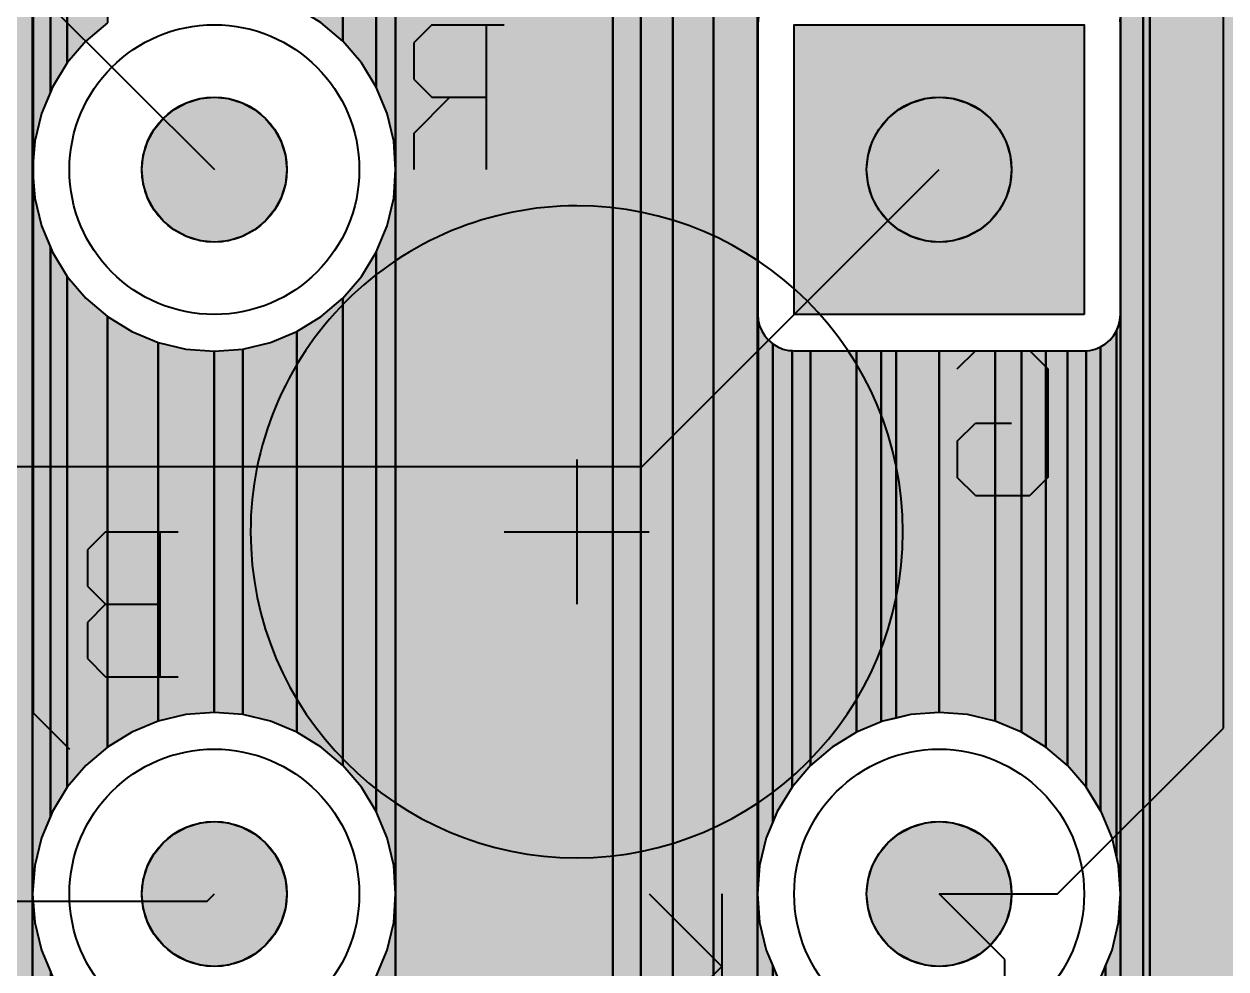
# Model space of a CAD drawing. Header units: millimetres. Extents: x 1.4 to 58.4, y 2.1 to 36.1.
# Drawn here: x 42.49 to 50.91, y 8.99 to 15.62 of the extents above; entities that cross this region are included whole.
import ezdxf

# ---------------------------------------------------------------- set-up
doc = ezdxf.new("R2010")
doc.units = ezdxf.units.MM
for name, color, linetype in [('bottom_copper', 7, 'Continuous'), ('bottom_silk', 7, 'Continuous'), ('drill_plated', 7, 'Continuous'), ('top_copper', 7, 'Continuous')]:
    doc.layers.add(name, color=color, linetype=linetype)

# ---------------------------------------------------------------- blocks, each defined once
blk = doc.blocks.new('Block1567')
at = {"layer": 'bottom_copper', "lineweight": 40}
for points in [[(1.7313, 4.3819), (1.6701, 4.5297), (1.5865, 4.666), (1.5728, 4.682), (1.5728, 32.385), (1.7313, 32.385), (1.7313, 4.3819)], [(1.778, 4.067), (1.7686, 4.2264), (1.7313, 4.3819), (1.7313, 32.385), (1.778, 32.385), (1.778, 4.067)], [(8.814, 0), (1.778, 0), (1.778, 32.385), (8.814, 32.385), (8.814, 0)], [(1.5728, 12.623), (1.572, 12.6333), (1.572, 19.581), (1.5728, 19.591), (1.5728, 12.623)], [(1.5728, 10.591), (1.572, 10.601), (1.572, 12.613), (1.5728, 12.623), (1.5728, 10.591)], [(1.572, 6.527), (1.5602, 6.7263), (1.545, 6.7897), (1.545, 10.4753), (1.5602, 10.5121), (1.5696, 10.5511), (1.572, 10.581), (1.572, 6.527)], [(1.5728, 4.682), (1.572, 4.683), (1.572, 10.581), (1.5728, 10.591), (1.5728, 4.682)], [(1.545, 6.7897), (1.5136, 6.9207), (1.4371, 7.1053), (1.4337, 7.1108), (1.4337, 10.364), (1.4678, 10.3849), (1.4982, 10.4108), (1.5241, 10.4412), (1.545, 10.4753), (1.545, 6.7897)], [(1.4337, 7.1108), (1.3326, 7.2758), (1.3326, 10.3373), (1.3578, 10.3393), (1.3967, 10.3487), (1.4337, 10.364), (1.4337, 7.1108)], [(0, 7.7606), (-0.0917, 7.7386), (-0.1032, 7.7338), (-0.1032, 10.337), (0, 10.337), (0, 7.7606)], [(0.302, 7.8009), (0.1027, 7.7852), (0, 7.7606), (0, 10.337), (0.302, 10.337), (0.302, 7.8009)], [(0.6957, 7.7386), (0.5013, 7.7852), (0.302, 7.8009), (0.302, 10.337), (0.6957, 10.337), (0.6957, 7.7386)], [(0.8803, 7.6621), (0.6957, 7.7386), (0.6957, 10.337), (0.8803, 10.337), (0.8803, 7.6621)], [(1.0508, 7.5576), (0.8803, 7.6621), (0.8803, 10.337), (1.0508, 10.337), (1.0508, 7.5576)], [(1.2028, 7.4278), (1.0508, 7.5576), (1.0508, 10.337), (1.2028, 10.337), (1.2028, 7.4278)], [(1.3326, 7.2758), (1.2028, 7.4278), (1.2028, 10.337), (1.308, 10.337), (1.318, 10.3362), (1.3326, 10.3373), (1.3326, 7.2758)], [(1.572, 4.683), (1.4826, 4.7876), (1.4678, 4.8002), (1.4678, 6.0228), (1.5136, 6.1333), (1.5602, 6.3277), (1.572, 6.527), (1.572, 4.683)], [(1.4678, 4.8002), (1.361, 4.8915), (1.3335, 4.9084), (1.3335, 5.7796), (1.4371, 5.9487), (1.4678, 6.0228), (1.4678, 4.8002)]]:
    blk.add_hatch(color=7, dxfattribs=at).paths.add_polyline_path(points, flags=0)
at = {"layer": 'bottom_copper', "color": 7, "lineweight": 40}
for points in [[(1.7313, 4.3819), (1.6701, 4.5297), (1.5865, 4.666), (1.5728, 4.682), (1.5728, 32.385), (1.7313, 32.385), (1.7313, 4.3819)], [(1.778, 4.067), (1.7686, 4.2264), (1.7313, 4.3819), (1.7313, 32.385), (1.778, 32.385), (1.778, 4.067)], [(8.814, 0), (1.778, 0), (1.778, 32.385), (8.814, 32.385), (8.814, 0)], [(1.5728, 12.623), (1.572, 12.6333), (1.572, 19.581), (1.5728, 19.591), (1.5728, 12.623)], [(1.5728, 10.591), (1.572, 10.601), (1.572, 12.613), (1.5728, 12.623), (1.5728, 10.591)], [(1.572, 6.527), (1.5602, 6.7263), (1.545, 6.7897), (1.545, 10.4753), (1.5602, 10.5121), (1.5696, 10.5511), (1.572, 10.581), (1.572, 6.527)], [(1.5728, 4.682), (1.572, 4.683), (1.572, 10.581), (1.5728, 10.591), (1.5728, 4.682)], [(1.545, 6.7897), (1.5136, 6.9207), (1.4371, 7.1053), (1.4337, 7.1108), (1.4337, 10.364), (1.4678, 10.3849), (1.4982, 10.4108), (1.5241, 10.4412), (1.545, 10.4753), (1.545, 6.7897)], [(1.4337, 7.1108), (1.3326, 7.2758), (1.3326, 10.3373), (1.3578, 10.3393), (1.3967, 10.3487), (1.4337, 10.364), (1.4337, 7.1108)], [(0, 7.7606), (-0.0917, 7.7386), (-0.1032, 7.7338), (-0.1032, 10.337), (0, 10.337), (0, 7.7606)], [(0.302, 7.8009), (0.1027, 7.7852), (0, 7.7606), (0, 10.337), (0.302, 10.337), (0.302, 7.8009)], [(0.6957, 7.7386), (0.5013, 7.7852), (0.302, 7.8009), (0.302, 10.337), (0.6957, 10.337), (0.6957, 7.7386)], [(0.8803, 7.6621), (0.6957, 7.7386), (0.6957, 10.337), (0.8803, 10.337), (0.8803, 7.6621)], [(1.0508, 7.5576), (0.8803, 7.6621), (0.8803, 10.337), (1.0508, 10.337), (1.0508, 7.5576)], [(1.2028, 7.4278), (1.0508, 7.5576), (1.0508, 10.337), (1.2028, 10.337), (1.2028, 7.4278)], [(1.3326, 7.2758), (1.2028, 7.4278), (1.2028, 10.337), (1.308, 10.337), (1.318, 10.3362), (1.3326, 10.3373), (1.3326, 7.2758)], [(1.572, 4.683), (1.4826, 4.7876), (1.4678, 4.8002), (1.4678, 6.0228), (1.5136, 6.1333), (1.5602, 6.3277), (1.572, 6.527), (1.572, 4.683)], [(1.4678, 4.8002), (1.361, 4.8915), (1.3335, 4.9084), (1.3335, 5.7796), (1.4371, 5.9487), (1.4678, 6.0228), (1.4678, 4.8002)]]:
    blk.add_lwpolyline(points, close=True, dxfattribs=at)
blk = doc.blocks.new('Block3153')
at = {"layer": 'bottom_copper', "lineweight": 40}
for points in [[(2.5944, 0), (1.0707, 0), (1.0707, 32.385), (2.5944, 32.385), (2.5944, 0)], [(2.789, 4.666), (2.7054, 4.5297), (2.6442, 4.3819), (2.6069, 4.2264), (2.5944, 4.067), (2.5944, 32.385), (2.789, 32.385), (2.789, 4.666)], [(3.0145, 4.8915), (2.8929, 4.7876), (2.789, 4.666), (2.789, 32.385), (3.0145, 32.385), (3.0145, 4.8915)], [(3.2986, 5.0363), (3.1508, 4.9751), (3.0145, 4.8915), (3.0145, 32.385), (3.2986, 32.385), (3.2986, 5.0363)], [(3.6068, 5.0856), (3.4541, 5.0736), (3.2986, 5.0363), (3.2986, 32.385), (3.6068, 32.385), (3.6068, 5.0856)], [(1.0707, 11.607), (1.0589, 11.8063), (1.0123, 12.0007), (0.9358, 12.1853), (0.9358, 14.9487), (1.0123, 15.1333), (1.0589, 15.3277), (1.0707, 15.527), (1.0707, 11.607)], [(3.6099, 6.5664), (3.6068, 6.527), (3.6068, 15.527), (3.6099, 15.4876), (3.6099, 6.5664)], [(3.7149, 12.8291), (3.6845, 12.8032), (3.6586, 12.7728), (3.6377, 12.7387), (3.6225, 12.7019), (3.6131, 12.6629), (3.6099, 12.623), (3.6099, 15.4876), (3.6225, 15.3277), (3.6691, 15.1333), (3.7149, 15.0228), (3.7149, 12.8291)], [(0.9358, 12.1853), (0.8313, 12.3558), (0.7015, 12.5078), (0.7015, 14.6262), (0.8313, 14.7782), (0.9358, 14.9487), (0.9358, 12.1853)], [(0.7015, 12.5078), (0.5495, 12.6376), (0.379, 12.7421), (0.379, 14.3919), (0.5495, 14.4964), (0.7015, 14.6262), (0.7015, 12.5078)], [(3.6107, 10.601), (3.6099, 10.591), (3.6099, 12.623), (3.6107, 12.613), (3.6107, 10.601)], [(1.0707, 6.527), (1.0589, 6.7263), (1.0123, 6.9207), (0.9358, 7.1053), (0.9358, 11.0287), (1.0123, 11.2133), (1.0589, 11.4077), (1.0707, 11.607), (1.0707, 6.527)], [(0.9358, 7.1053), (0.8313, 7.2758), (0.7015, 7.4278), (0.7015, 10.7062), (0.8313, 10.8582), (0.9358, 11.0287), (0.9358, 7.1053)], [(0.7015, 7.4278), (0.5495, 7.5576), (0.379, 7.6621), (0.379, 10.4719), (0.5495, 10.5764), (0.7015, 10.7062), (0.7015, 7.4278)], [(3.6131, 6.607), (3.6099, 6.5664), (3.6099, 10.591), (3.6131, 10.5512), (3.6131, 6.607)], [(3.7149, 7.0312), (3.6691, 6.9207), (3.6225, 6.7263), (3.6131, 6.607), (3.6131, 10.5511), (3.6224, 10.5123), (3.6377, 10.4753), (3.6586, 10.4412), (3.6845, 10.4108), (3.7149, 10.3849), (3.7149, 7.0312)], [(0.379, 7.6621), (0.1944, 7.7386), (0, 7.7852), (0, 10.3488), (0.1944, 10.3954), (0.379, 10.4719), (0.379, 7.6621)], [(3.8501, 7.2758), (3.7456, 7.1053), (3.7149, 7.0312), (3.7149, 10.3849), (3.749, 10.364), (3.786, 10.3487), (3.8248, 10.3394), (3.8501, 10.3374), (3.8501, 7.2758)], [(0, 7.7852), (-0.1993, 7.8009), (-0.2013, 7.8008), (-0.2013, 10.3332), (-0.1993, 10.3331), (0, 10.3488), (0, 7.7852)], [(3.9799, 7.4278), (3.8501, 7.2758), (3.8501, 10.3374), (3.8647, 10.3362), (3.8747, 10.337), (3.9799, 10.337), (3.9799, 7.4278)], [(4.3024, 7.6621), (4.1319, 7.5576), (3.9799, 7.4278), (3.9799, 10.337), (4.3024, 10.337), (4.3024, 7.6621)], [(4.4755, 7.7338), (4.3024, 7.6621), (4.3024, 10.337), (4.4755, 10.337), (4.4755, 7.7338)], [(1.0707, 0), (0.9358, 0), (0.9358, 5.9487), (1.0123, 6.1333), (1.0589, 6.3277), (1.0707, 6.527), (1.0707, 0)], [(3.7149, 5.083), (3.6533, 5.083), (3.6135, 5.0861), (3.6068, 5.0856), (3.6068, 6.527), (3.6225, 6.3277), (3.6691, 6.1333), (3.7149, 6.0228), (3.7149, 5.083)], [(3.8501, 5.083), (3.7149, 5.083), (3.7149, 6.0228), (3.7456, 5.9487), (3.8501, 5.7782), (3.8501, 5.083)]]:
    blk.add_hatch(color=7, dxfattribs=at).paths.add_polyline_path(points, flags=0)
at = {"layer": 'bottom_copper', "color": 7, "lineweight": 40}
for points in [[(2.5944, 0), (1.0707, 0), (1.0707, 32.385), (2.5944, 32.385), (2.5944, 0)], [(2.789, 4.666), (2.7054, 4.5297), (2.6442, 4.3819), (2.6069, 4.2264), (2.5944, 4.067), (2.5944, 32.385), (2.789, 32.385), (2.789, 4.666)], [(3.0145, 4.8915), (2.8929, 4.7876), (2.789, 4.666), (2.789, 32.385), (3.0145, 32.385), (3.0145, 4.8915)], [(3.2986, 5.0363), (3.1508, 4.9751), (3.0145, 4.8915), (3.0145, 32.385), (3.2986, 32.385), (3.2986, 5.0363)], [(3.6068, 5.0856), (3.4541, 5.0736), (3.2986, 5.0363), (3.2986, 32.385), (3.6068, 32.385), (3.6068, 5.0856)], [(1.0707, 11.607), (1.0589, 11.8063), (1.0123, 12.0007), (0.9358, 12.1853), (0.9358, 14.9487), (1.0123, 15.1333), (1.0589, 15.3277), (1.0707, 15.527), (1.0707, 11.607)], [(3.6099, 6.5664), (3.6068, 6.527), (3.6068, 15.527), (3.6099, 15.4876), (3.6099, 6.5664)], [(3.7149, 12.8291), (3.6845, 12.8032), (3.6586, 12.7728), (3.6377, 12.7387), (3.6225, 12.7019), (3.6131, 12.6629), (3.6099, 12.623), (3.6099, 15.4876), (3.6225, 15.3277), (3.6691, 15.1333), (3.7149, 15.0228), (3.7149, 12.8291)], [(0.9358, 12.1853), (0.8313, 12.3558), (0.7015, 12.5078), (0.7015, 14.6262), (0.8313, 14.7782), (0.9358, 14.9487), (0.9358, 12.1853)], [(0.7015, 12.5078), (0.5495, 12.6376), (0.379, 12.7421), (0.379, 14.3919), (0.5495, 14.4964), (0.7015, 14.6262), (0.7015, 12.5078)], [(3.6107, 10.601), (3.6099, 10.591), (3.6099, 12.623), (3.6107, 12.613), (3.6107, 10.601)], [(1.0707, 6.527), (1.0589, 6.7263), (1.0123, 6.9207), (0.9358, 7.1053), (0.9358, 11.0287), (1.0123, 11.2133), (1.0589, 11.4077), (1.0707, 11.607), (1.0707, 6.527)], [(0.9358, 7.1053), (0.8313, 7.2758), (0.7015, 7.4278), (0.7015, 10.7062), (0.8313, 10.8582), (0.9358, 11.0287), (0.9358, 7.1053)], [(0.7015, 7.4278), (0.5495, 7.5576), (0.379, 7.6621), (0.379, 10.4719), (0.5495, 10.5764), (0.7015, 10.7062), (0.7015, 7.4278)], [(3.6131, 6.607), (3.6099, 6.5664), (3.6099, 10.591), (3.6131, 10.5512), (3.6131, 6.607)], [(3.7149, 7.0312), (3.6691, 6.9207), (3.6225, 6.7263), (3.6131, 6.607), (3.6131, 10.5511), (3.6224, 10.5123), (3.6377, 10.4753), (3.6586, 10.4412), (3.6845, 10.4108), (3.7149, 10.3849), (3.7149, 7.0312)], [(0.379, 7.6621), (0.1944, 7.7386), (0, 7.7852), (0, 10.3488), (0.1944, 10.3954), (0.379, 10.4719), (0.379, 7.6621)], [(3.8501, 7.2758), (3.7456, 7.1053), (3.7149, 7.0312), (3.7149, 10.3849), (3.749, 10.364), (3.786, 10.3487), (3.8248, 10.3394), (3.8501, 10.3374), (3.8501, 7.2758)], [(0, 7.7852), (-0.1993, 7.8009), (-0.2013, 7.8008), (-0.2013, 10.3332), (-0.1993, 10.3331), (0, 10.3488), (0, 7.7852)], [(3.9799, 7.4278), (3.8501, 7.2758), (3.8501, 10.3374), (3.8647, 10.3362), (3.8747, 10.337), (3.9799, 10.337), (3.9799, 7.4278)], [(4.3024, 7.6621), (4.1319, 7.5576), (3.9799, 7.4278), (3.9799, 10.337), (4.3024, 10.337), (4.3024, 7.6621)], [(4.4755, 7.7338), (4.3024, 7.6621), (4.3024, 10.337), (4.4755, 10.337), (4.4755, 7.7338)], [(1.0707, 0), (0.9358, 0), (0.9358, 5.9487), (1.0123, 6.1333), (1.0589, 6.3277), (1.0707, 6.527), (1.0707, 0)], [(3.7149, 5.083), (3.6533, 5.083), (3.6135, 5.0861), (3.6068, 5.0856), (3.6068, 6.527), (3.6225, 6.3277), (3.6691, 6.1333), (3.7149, 6.0228), (3.7149, 5.083)], [(3.8501, 5.083), (3.7149, 5.083), (3.7149, 6.0228), (3.7456, 5.9487), (3.8501, 5.7782), (3.8501, 5.083)]]:
    blk.add_lwpolyline(points, close=True, dxfattribs=at)
blk = doc.blocks.new('Block4893')
at = {"layer": 'bottom_copper', "lineweight": 40}
for points in [[(3.0267, 0), (2.9066, 0), (2.9066, 23.3309), (2.9691, 23.404), (3.0267, 23.4979), (3.0267, 0)], [(3.1512, 12.1508), (3.089, 12.0007), (3.0424, 11.8063), (3.0267, 11.607), (3.0267, 15.527), (3.0424, 15.3277), (3.089, 15.1333), (3.1512, 14.9832), (3.1512, 12.1508)], [(3.27, 12.3558), (3.1655, 12.1853), (3.1512, 12.1508), (3.1512, 14.9832), (3.1655, 14.9487), (3.27, 14.7782), (3.27, 12.3558)], [(3.5518, 12.6376), (3.3998, 12.5078), (3.27, 12.3558), (3.27, 14.7782), (3.3998, 14.6262), (3.5518, 14.4964), (3.5518, 12.6376)], [(3.1512, 7.0708), (3.089, 6.9207), (3.0424, 6.7263), (3.0267, 6.527), (3.0267, 11.607), (3.0424, 11.4077), (3.089, 11.2133), (3.1512, 11.0632), (3.1512, 7.0708)], [(3.27, 7.2758), (3.1655, 7.1053), (3.1512, 7.0708), (3.1512, 11.0632), (3.1655, 11.0287), (3.27, 10.8582), (3.27, 7.2758)], [(3.5518, 7.5576), (3.3998, 7.4278), (3.27, 7.2758), (3.27, 10.8582), (3.3998, 10.7062), (3.5518, 10.5764), (3.5518, 7.5576)], [(3.9069, 7.7386), (3.7223, 7.6621), (3.5518, 7.5576), (3.5518, 10.5764), (3.7223, 10.4719), (3.9069, 10.3954), (3.9069, 7.7386)], [(4.2986, 7.8008), (4.1013, 7.7852), (3.9069, 7.7386), (3.9069, 10.3954), (4.1013, 10.3488), (4.2986, 10.3332), (4.2986, 7.8008)], [(3.1512, 0), (3.0267, 0), (3.0267, 6.527), (3.0424, 6.3277), (3.089, 6.1333), (3.1512, 5.9832), (3.1512, 0)]]:
    blk.add_hatch(color=7, dxfattribs=at).paths.add_polyline_path(points, flags=0)
at = {"layer": 'bottom_copper', "color": 7, "lineweight": 40}
for points in [[(3.0267, 0), (2.9066, 0), (2.9066, 23.3309), (2.9691, 23.404), (3.0267, 23.4979), (3.0267, 0)], [(3.1512, 12.1508), (3.089, 12.0007), (3.0424, 11.8063), (3.0267, 11.607), (3.0267, 15.527), (3.0424, 15.3277), (3.089, 15.1333), (3.1512, 14.9832), (3.1512, 12.1508)], [(3.27, 12.3558), (3.1655, 12.1853), (3.1512, 12.1508), (3.1512, 14.9832), (3.1655, 14.9487), (3.27, 14.7782), (3.27, 12.3558)], [(3.5518, 12.6376), (3.3998, 12.5078), (3.27, 12.3558), (3.27, 14.7782), (3.3998, 14.6262), (3.5518, 14.4964), (3.5518, 12.6376)], [(3.1512, 7.0708), (3.089, 6.9207), (3.0424, 6.7263), (3.0267, 6.527), (3.0267, 11.607), (3.0424, 11.4077), (3.089, 11.2133), (3.1512, 11.0632), (3.1512, 7.0708)], [(3.27, 7.2758), (3.1655, 7.1053), (3.1512, 7.0708), (3.1512, 11.0632), (3.1655, 11.0287), (3.27, 10.8582), (3.27, 7.2758)], [(3.5518, 7.5576), (3.3998, 7.4278), (3.27, 7.2758), (3.27, 10.8582), (3.3998, 10.7062), (3.5518, 10.5764), (3.5518, 7.5576)], [(3.9069, 7.7386), (3.7223, 7.6621), (3.5518, 7.5576), (3.5518, 10.5764), (3.7223, 10.4719), (3.9069, 10.3954), (3.9069, 7.7386)], [(4.2986, 7.8008), (4.1013, 7.7852), (3.9069, 7.7386), (3.9069, 10.3954), (4.1013, 10.3488), (4.2986, 10.3332), (4.2986, 7.8008)], [(3.1512, 0), (3.0267, 0), (3.0267, 6.527), (3.0424, 6.3277), (3.089, 6.1333), (3.1512, 5.9832), (3.1512, 0)]]:
    blk.add_lwpolyline(points, close=True, dxfattribs=at)

msp = doc.modelspace()

# ---------------------------------------------------------------- hatches: boundary and pattern name
at = {"layer": 'bottom_copper', "lineweight": 40}
for points in [[(49.916, 13.579), (47.884, 13.579), (47.884, 15.611), (49.916, 15.611), (49.916, 13.579)], [(44.3182, 14.4959), (44.2893, 14.4006), (44.2424, 14.3128), (44.1792, 14.2358), (44.1022, 14.1726), (44.0144, 14.1257), (43.9191, 14.0968), (43.82, 14.087), (43.7209, 14.0968), (43.6256, 14.1257), (43.5378, 14.1726), (43.4608, 14.2358), (43.3976, 14.3128), (43.3507, 14.4006), (43.3218, 14.4959), (43.312, 14.595), (43.3218, 14.6941), (43.3507, 14.7894), (43.3976, 14.8772), (43.4608, 14.9542), (43.5378, 15.0174), (43.6256, 15.0643), (43.7209, 15.0932), (43.82, 15.103), (43.9191, 15.0932), (44.0144, 15.0643), (44.1022, 15.0174), (44.1792, 14.9542), (44.2424, 14.8772), (44.2893, 14.7894), (44.3182, 14.6941), (44.328, 14.595), (44.3182, 14.4959)], [(49.3982, 14.4959), (49.3693, 14.4006), (49.3224, 14.3128), (49.2592, 14.2358), (49.1822, 14.1726), (49.0944, 14.1257), (48.9991, 14.0968), (48.9, 14.087), (48.8009, 14.0968), (48.7056, 14.1257), (48.6178, 14.1726), (48.5408, 14.2358), (48.4776, 14.3128), (48.4307, 14.4006), (48.4018, 14.4959), (48.392, 14.595), (48.4018, 14.6941), (48.4307, 14.7894), (48.4776, 14.8772), (48.5408, 14.9542), (48.6178, 15.0174), (48.7056, 15.0643), (48.8009, 15.0932), (48.9, 15.103), (48.9991, 15.0932), (49.0944, 15.0643), (49.1822, 15.0174), (49.2592, 14.9542), (49.3224, 14.8772), (49.3693, 14.7894), (49.3982, 14.6941), (49.408, 14.595), (49.3982, 14.4959)], [(44.3182, 9.4159), (44.2893, 9.3206), (44.2424, 9.2328), (44.1792, 9.1558), (44.1022, 9.0926), (44.0144, 9.0457), (43.9191, 9.0168), (43.82, 9.007), (43.7209, 9.0168), (43.6256, 9.0457), (43.5378, 9.0926), (43.4608, 9.1558), (43.3976, 9.2328), (43.3507, 9.3206), (43.3218, 9.4159), (43.312, 9.515), (43.3218, 9.6141), (43.3507, 9.7094), (43.3976, 9.7972), (43.4608, 9.8742), (43.5378, 9.9374), (43.6256, 9.9843), (43.7209, 10.0132), (43.82, 10.023), (43.9191, 10.0132), (44.0144, 9.9843), (44.1022, 9.9374), (44.1792, 9.8742), (44.2424, 9.7972), (44.2893, 9.7094), (44.3182, 9.6141), (44.328, 9.515), (44.3182, 9.4159)], [(49.3982, 9.4159), (49.3693, 9.3206), (49.3224, 9.2328), (49.2592, 9.1558), (49.1822, 9.0926), (49.0944, 9.0457), (48.9991, 9.0168), (48.9, 9.007), (48.8009, 9.0168), (48.7056, 9.0457), (48.6178, 9.0926), (48.5408, 9.1558), (48.4776, 9.2328), (48.4307, 9.3206), (48.4018, 9.4159), (48.392, 9.515), (48.4018, 9.6141), (48.4307, 9.7094), (48.4776, 9.7972), (48.5408, 9.8742), (48.6178, 9.9374), (48.7056, 9.9843), (48.8009, 10.0132), (48.9, 10.023), (48.9991, 10.0132), (49.0944, 9.9843), (49.1822, 9.9374), (49.2592, 9.8742), (49.3224, 9.7972), (49.3693, 9.7094), (49.3982, 9.6141), (49.408, 9.515), (49.3982, 9.4159)]]:
    msp.add_hatch(color=7, dxfattribs=at).paths.add_polyline_path(points, flags=0)
at = {"layer": 'drill_plated', "lineweight": 40}
for points in [[(44.3182, 14.4959), (44.2893, 14.4006), (44.2424, 14.3128), (44.1792, 14.2358), (44.1022, 14.1726), (44.0144, 14.1257), (43.9191, 14.0968), (43.82, 14.087), (43.7209, 14.0968), (43.6256, 14.1257), (43.5378, 14.1726), (43.4608, 14.2358), (43.3976, 14.3128), (43.3507, 14.4006), (43.3218, 14.4959), (43.312, 14.595), (43.3218, 14.6941), (43.3507, 14.7894), (43.3976, 14.8772), (43.4608, 14.9542), (43.5378, 15.0174), (43.6256, 15.0643), (43.7209, 15.0932), (43.82, 15.103), (43.9191, 15.0932), (44.0144, 15.0643), (44.1022, 15.0174), (44.1792, 14.9542), (44.2424, 14.8772), (44.2893, 14.7894), (44.3182, 14.6941), (44.328, 14.595), (44.3182, 14.4959)], [(49.3982, 14.4959), (49.3693, 14.4006), (49.3224, 14.3128), (49.2592, 14.2358), (49.1822, 14.1726), (49.0944, 14.1257), (48.9991, 14.0968), (48.9, 14.087), (48.8009, 14.0968), (48.7056, 14.1257), (48.6178, 14.1726), (48.5408, 14.2358), (48.4776, 14.3128), (48.4307, 14.4006), (48.4018, 14.4959), (48.392, 14.595), (48.4018, 14.6941), (48.4307, 14.7894), (48.4776, 14.8772), (48.5408, 14.9542), (48.6178, 15.0174), (48.7056, 15.0643), (48.8009, 15.0932), (48.9, 15.103), (48.9991, 15.0932), (49.0944, 15.0643), (49.1822, 15.0174), (49.2592, 14.9542), (49.3224, 14.8772), (49.3693, 14.7894), (49.3982, 14.6941), (49.408, 14.595), (49.3982, 14.4959)], [(44.3182, 9.4159), (44.2893, 9.3206), (44.2424, 9.2328), (44.1792, 9.1558), (44.1022, 9.0926), (44.0144, 9.0457), (43.9191, 9.0168), (43.82, 9.007), (43.7209, 9.0168), (43.6256, 9.0457), (43.5378, 9.0926), (43.4608, 9.1558), (43.3976, 9.2328), (43.3507, 9.3206), (43.3218, 9.4159), (43.312, 9.515), (43.3218, 9.6141), (43.3507, 9.7094), (43.3976, 9.7972), (43.4608, 9.8742), (43.5378, 9.9374), (43.6256, 9.9843), (43.7209, 10.0132), (43.82, 10.023), (43.9191, 10.0132), (44.0144, 9.9843), (44.1022, 9.9374), (44.1792, 9.8742), (44.2424, 9.7972), (44.2893, 9.7094), (44.3182, 9.6141), (44.328, 9.515), (44.3182, 9.4159)], [(49.3982, 9.4159), (49.3693, 9.3206), (49.3224, 9.2328), (49.2592, 9.1558), (49.1822, 9.0926), (49.0944, 9.0457), (48.9991, 9.0168), (48.9, 9.007), (48.8009, 9.0168), (48.7056, 9.0457), (48.6178, 9.0926), (48.5408, 9.1558), (48.4776, 9.2328), (48.4307, 9.3206), (48.4018, 9.4159), (48.392, 9.515), (48.4018, 9.6141), (48.4307, 9.7094), (48.4776, 9.7972), (48.5408, 9.8742), (48.6178, 9.9374), (48.7056, 9.9843), (48.8009, 10.0132), (48.9, 10.023), (48.9991, 10.0132), (49.0944, 9.9843), (49.1822, 9.9374), (49.2592, 9.8742), (49.3224, 9.7972), (49.3693, 9.7094), (49.3982, 9.6141), (49.408, 9.515), (49.3982, 9.4159)]]:
    msp.add_hatch(color=7, dxfattribs=at).paths.add_polyline_path(points, flags=0)
at = {"layer": 'top_copper', "lineweight": 40}
for points in [[(49.916, 13.579), (47.884, 13.579), (47.884, 15.611), (49.916, 15.611), (49.916, 13.579)], [(44.3182, 14.4959), (44.2893, 14.4006), (44.2424, 14.3128), (44.1792, 14.2358), (44.1022, 14.1726), (44.0144, 14.1257), (43.9191, 14.0968), (43.82, 14.087), (43.7209, 14.0968), (43.6256, 14.1257), (43.5378, 14.1726), (43.4608, 14.2358), (43.3976, 14.3128), (43.3507, 14.4006), (43.3218, 14.4959), (43.312, 14.595), (43.3218, 14.6941), (43.3507, 14.7894), (43.3976, 14.8772), (43.4608, 14.9542), (43.5378, 15.0174), (43.6256, 15.0643), (43.7209, 15.0932), (43.82, 15.103), (43.9191, 15.0932), (44.0144, 15.0643), (44.1022, 15.0174), (44.1792, 14.9542), (44.2424, 14.8772), (44.2893, 14.7894), (44.3182, 14.6941), (44.328, 14.595), (44.3182, 14.4959)], [(49.3982, 14.4959), (49.3693, 14.4006), (49.3224, 14.3128), (49.2592, 14.2358), (49.1822, 14.1726), (49.0944, 14.1257), (48.9991, 14.0968), (48.9, 14.087), (48.8009, 14.0968), (48.7056, 14.1257), (48.6178, 14.1726), (48.5408, 14.2358), (48.4776, 14.3128), (48.4307, 14.4006), (48.4018, 14.4959), (48.392, 14.595), (48.4018, 14.6941), (48.4307, 14.7894), (48.4776, 14.8772), (48.5408, 14.9542), (48.6178, 15.0174), (48.7056, 15.0643), (48.8009, 15.0932), (48.9, 15.103), (48.9991, 15.0932), (49.0944, 15.0643), (49.1822, 15.0174), (49.2592, 14.9542), (49.3224, 14.8772), (49.3693, 14.7894), (49.3982, 14.6941), (49.408, 14.595), (49.3982, 14.4959)], [(44.3182, 9.4159), (44.2893, 9.3206), (44.2424, 9.2328), (44.1792, 9.1558), (44.1022, 9.0926), (44.0144, 9.0457), (43.9191, 9.0168), (43.82, 9.007), (43.7209, 9.0168), (43.6256, 9.0457), (43.5378, 9.0926), (43.4608, 9.1558), (43.3976, 9.2328), (43.3507, 9.3206), (43.3218, 9.4159), (43.312, 9.515), (43.3218, 9.6141), (43.3507, 9.7094), (43.3976, 9.7972), (43.4608, 9.8742), (43.5378, 9.9374), (43.6256, 9.9843), (43.7209, 10.0132), (43.82, 10.023), (43.9191, 10.0132), (44.0144, 9.9843), (44.1022, 9.9374), (44.1792, 9.8742), (44.2424, 9.7972), (44.2893, 9.7094), (44.3182, 9.6141), (44.328, 9.515), (44.3182, 9.4159)], [(49.3982, 9.4159), (49.3693, 9.3206), (49.3224, 9.2328), (49.2592, 9.1558), (49.1822, 9.0926), (49.0944, 9.0457), (48.9991, 9.0168), (48.9, 9.007), (48.8009, 9.0168), (48.7056, 9.0457), (48.6178, 9.0926), (48.5408, 9.1558), (48.4776, 9.2328), (48.4307, 9.3206), (48.4018, 9.4159), (48.392, 9.515), (48.4018, 9.6141), (48.4307, 9.7094), (48.4776, 9.7972), (48.5408, 9.8742), (48.6178, 9.9374), (48.7056, 9.9843), (48.8009, 10.0132), (48.9, 10.023), (48.9991, 10.0132), (49.0944, 9.9843), (49.1822, 9.9374), (49.2592, 9.8742), (49.3224, 9.7972), (49.3693, 9.7094), (49.3982, 9.6141), (49.408, 9.515), (49.3982, 9.4159)]]:
    msp.add_hatch(color=7, dxfattribs=at).paths.add_polyline_path(points, flags=0)

# ---------------------------------------------------------------- linework, layer by layer
at = {"layer": 'bottom_copper', "color": 7, "lineweight": 40}
for p, q in [((43.0712, 15.6256), (42.9192, 15.4958)), ((44.7208, 15.4958), (44.5688, 15.6256)), ((47.6324, 15.6509), (47.6292, 15.611)), ((47.6292, 15.611), (47.63, 15.601)), ((47.63, 15.601), (47.63, 13.589)), ((47.884, 15.611), (49.916, 15.611)), ((47.884, 13.579), (47.884, 15.611)), ((49.916, 15.611), (49.916, 13.579)), ((50.1708, 15.611), (50.1677, 15.6508)), ((50.17, 15.601), (50.1708, 15.611)), ((50.17, 13.589), (50.17, 15.601)), ((42.9192, 15.4958), (42.7894, 15.3438)), ((44.8506, 15.3438), (44.7208, 15.4958)), ((42.7894, 15.3438), (42.6849, 15.1733)), ((44.9551, 15.1733), (44.8506, 15.3438)), ((42.6849, 15.1733), (42.6084, 14.9887)), ((45.0316, 14.9887), (44.9551, 15.1733)), ((42.6084, 14.9887), (42.5618, 14.7943)), ((45.0782, 14.7943), (45.0316, 14.9887)), ((42.5618, 14.7943), (42.5461, 14.595)), ((45.09, 14.595), (45.0782, 14.7943)), ((42.5461, 14.595), (42.5618, 14.3957)), ((45.0782, 14.3957), (45.09, 14.595)), ((42.5618, 14.3957), (42.6084, 14.2013)), ((45.0316, 14.2013), (45.0782, 14.3957)), ((42.6084, 14.2013), (42.6849, 14.0167)), ((44.9551, 14.0167), (45.0316, 14.2013)), ((42.6849, 14.0167), (42.7894, 13.8462)), ((44.8506, 13.8462), (44.9551, 14.0167)), ((42.7894, 13.8462), (42.9192, 13.6942)), ((44.7208, 13.6942), (44.8506, 13.8462)), ((42.9192, 13.6942), (43.0712, 13.5644)), ((44.5688, 13.5644), (44.7208, 13.6942)), ((43.0712, 13.5644), (43.2417, 13.4599)), ((44.3983, 13.4599), (44.5688, 13.5644)), ((47.63, 13.589), (47.6292, 13.579)), ((47.6292, 13.579), (47.6324, 13.5392)), ((49.916, 13.579), (47.884, 13.579)), ((50.1676, 13.5391), (50.1708, 13.579)), ((50.1708, 13.579), (50.17, 13.589)), ((47.6324, 13.5392), (47.6324, 13.5391)), ((47.6324, 13.5391), (47.6417, 13.5003)), ((47.6417, 13.5003), (47.657, 13.4633)), ((50.143, 13.4633), (50.1583, 13.5003)), ((50.1583, 13.5003), (50.1676, 13.5391)), ((43.2417, 13.4599), (43.4263, 13.3834)), ((44.2137, 13.3834), (44.3983, 13.4599)), ((47.657, 13.4633), (47.6779, 13.4292)), ((47.6779, 13.4292), (47.7038, 13.3988)), ((47.7038, 13.3988), (47.7342, 13.3729)), ((50.0658, 13.3729), (50.0962, 13.3988)), ((50.0962, 13.3988), (50.1221, 13.4292)), ((50.1221, 13.4292), (50.143, 13.4633)), ((43.4263, 13.3834), (43.6207, 13.3368)), ((43.6207, 13.3368), (43.818, 13.3212)), ((43.818, 10.7888), (43.818, 13.3212)), ((43.818, 13.3212), (43.82, 13.3211)), ((43.818, 13.3212), (43.818, 10.7888)), ((43.82, 13.3211), (44.0193, 13.3368)), ((44.0193, 13.3368), (44.2137, 13.3834)), ((47.7342, 13.3729), (47.7683, 13.352)), ((47.7683, 13.352), (47.8053, 13.3367)), ((47.8053, 13.3367), (47.8441, 13.3274)), ((47.8441, 13.3274), (47.884, 13.3242)), ((47.884, 13.3242), (47.894, 13.325)), ((47.894, 13.325), (48.4948, 13.325)), ((48.4948, 10.7218), (48.4948, 13.325)), ((48.4948, 13.325), (49.906, 13.325)), ((48.4948, 13.325), (48.4948, 10.7218)), ((49.906, 13.325), (49.916, 13.3242)), ((49.916, 13.3242), (49.9558, 13.3273)), ((49.9558, 13.3273), (49.9559, 13.3274)), ((49.9559, 13.3274), (49.9947, 13.3367)), ((49.9947, 13.3367), (50.0317, 13.352)), ((50.0317, 13.352), (50.0658, 13.3729)), ((43.818, 10.7888), (43.6207, 10.7732)), ((43.82, 10.7889), (43.818, 10.7888)), ((44.0193, 10.7732), (43.82, 10.7889)), ((48.9, 10.7889), (48.7007, 10.7732)), ((49.0993, 10.7732), (48.9, 10.7889)), ((43.4263, 10.7266), (43.2417, 10.6501)), ((43.6207, 10.7732), (43.4263, 10.7266)), ((44.2137, 10.7266), (44.0193, 10.7732)), ((44.3983, 10.6501), (44.2137, 10.7266)), ((48.4948, 10.7218), (48.3217, 10.6501)), ((48.5063, 10.7266), (48.4948, 10.7218)), ((48.7007, 10.7732), (48.5063, 10.7266)), ((49.2937, 10.7266), (49.0993, 10.7732)), ((49.4783, 10.6501), (49.2937, 10.7266)), ((43.2417, 10.6501), (43.0712, 10.5456)), ((44.5688, 10.5456), (44.3983, 10.6501)), ((48.3217, 10.6501), (48.1512, 10.5456)), ((49.6488, 10.5456), (49.4783, 10.6501)), ((43.0712, 10.5456), (42.9192, 10.4158)), ((44.7208, 10.4158), (44.5688, 10.5456)), ((48.1512, 10.5456), (47.9992, 10.4158)), ((49.8008, 10.4158), (49.6488, 10.5456)), ((42.9192, 10.4158), (42.7894, 10.2638)), ((44.8506, 10.2638), (44.7208, 10.4158)), ((47.9992, 10.4158), (47.8694, 10.2638)), ((49.9306, 10.2638), (49.8008, 10.4158)), ((42.7894, 10.2638), (42.6849, 10.0933)), ((44.9551, 10.0933), (44.8506, 10.2638)), ((47.8694, 10.2638), (47.7649, 10.0933)), ((50.0351, 10.0933), (49.9306, 10.2638)), ((42.6849, 10.0933), (42.6084, 9.9087)), ((45.0316, 9.9087), (44.9551, 10.0933)), ((47.7649, 10.0933), (47.6884, 9.9087)), ((50.1116, 9.9087), (50.0351, 10.0933)), ((42.6084, 9.9087), (42.5618, 9.7143)), ((45.0782, 9.7143), (45.0316, 9.9087)), ((47.6884, 9.9087), (47.6418, 9.7143)), ((50.1582, 9.7143), (50.1116, 9.9087)), ((42.5618, 9.7143), (42.5461, 9.515)), ((45.09, 9.515), (45.0782, 9.7143)), ((47.6418, 9.7143), (47.6261, 9.515)), ((50.17, 9.515), (50.1582, 9.7143)), ((42.5461, 9.515), (42.5618, 9.3157)), ((45.0782, 9.3157), (45.09, 9.515)), ((47.6261, 9.515), (47.6418, 9.3157)), ((49.36, 9.055), (48.9, 9.515)), ((50.1582, 9.3157), (50.17, 9.515)), ((42.5618, 9.3157), (42.6084, 9.1213)), ((45.0316, 9.1213), (45.0782, 9.3157)), ((47.6418, 9.3157), (47.6884, 9.1213)), ((50.1116, 9.1213), (50.1582, 9.3157)), ((42.6084, 9.1213), (42.6849, 8.9367)), ((44.9551, 8.9367), (45.0316, 9.1213)), ((47.6884, 9.1213), (47.7649, 8.9367)), ((50.0351, 8.9367), (50.1116, 9.1213)), ((49.36, 7.055), (49.36, 9.055))]:
    msp.add_line(p, q, dxfattribs=at)
for points in [[(49.916, 13.579), (47.884, 13.579), (47.884, 15.611), (49.916, 15.611), (49.916, 13.579)], [(44.3182, 14.4959), (44.2893, 14.4006), (44.2424, 14.3128), (44.1792, 14.2358), (44.1022, 14.1726), (44.0144, 14.1257), (43.9191, 14.0968), (43.82, 14.087), (43.7209, 14.0968), (43.6256, 14.1257), (43.5378, 14.1726), (43.4608, 14.2358), (43.3976, 14.3128), (43.3507, 14.4006), (43.3218, 14.4959), (43.312, 14.595), (43.3218, 14.6941), (43.3507, 14.7894), (43.3976, 14.8772), (43.4608, 14.9542), (43.5378, 15.0174), (43.6256, 15.0643), (43.7209, 15.0932), (43.82, 15.103), (43.9191, 15.0932), (44.0144, 15.0643), (44.1022, 15.0174), (44.1792, 14.9542), (44.2424, 14.8772), (44.2893, 14.7894), (44.3182, 14.6941), (44.328, 14.595), (44.3182, 14.4959)], [(49.3982, 14.4959), (49.3693, 14.4006), (49.3224, 14.3128), (49.2592, 14.2358), (49.1822, 14.1726), (49.0944, 14.1257), (48.9991, 14.0968), (48.9, 14.087), (48.8009, 14.0968), (48.7056, 14.1257), (48.6178, 14.1726), (48.5408, 14.2358), (48.4776, 14.3128), (48.4307, 14.4006), (48.4018, 14.4959), (48.392, 14.595), (48.4018, 14.6941), (48.4307, 14.7894), (48.4776, 14.8772), (48.5408, 14.9542), (48.6178, 15.0174), (48.7056, 15.0643), (48.8009, 15.0932), (48.9, 15.103), (48.9991, 15.0932), (49.0944, 15.0643), (49.1822, 15.0174), (49.2592, 14.9542), (49.3224, 14.8772), (49.3693, 14.7894), (49.3982, 14.6941), (49.408, 14.595), (49.3982, 14.4959)], [(44.3182, 9.4159), (44.2893, 9.3206), (44.2424, 9.2328), (44.1792, 9.1558), (44.1022, 9.0926), (44.0144, 9.0457), (43.9191, 9.0168), (43.82, 9.007), (43.7209, 9.0168), (43.6256, 9.0457), (43.5378, 9.0926), (43.4608, 9.1558), (43.3976, 9.2328), (43.3507, 9.3206), (43.3218, 9.4159), (43.312, 9.515), (43.3218, 9.6141), (43.3507, 9.7094), (43.3976, 9.7972), (43.4608, 9.8742), (43.5378, 9.9374), (43.6256, 9.9843), (43.7209, 10.0132), (43.82, 10.023), (43.9191, 10.0132), (44.0144, 9.9843), (44.1022, 9.9374), (44.1792, 9.8742), (44.2424, 9.7972), (44.2893, 9.7094), (44.3182, 9.6141), (44.328, 9.515), (44.3182, 9.4159)], [(49.3982, 9.4159), (49.3693, 9.3206), (49.3224, 9.2328), (49.2592, 9.1558), (49.1822, 9.0926), (49.0944, 9.0457), (48.9991, 9.0168), (48.9, 9.007), (48.8009, 9.0168), (48.7056, 9.0457), (48.6178, 9.0926), (48.5408, 9.1558), (48.4776, 9.2328), (48.4307, 9.3206), (48.4018, 9.4159), (48.392, 9.515), (48.4018, 9.6141), (48.4307, 9.7094), (48.4776, 9.7972), (48.5408, 9.8742), (48.6178, 9.9374), (48.7056, 9.9843), (48.8009, 10.0132), (48.9, 10.023), (48.9991, 10.0132), (49.0944, 9.9843), (49.1822, 9.9374), (49.2592, 9.8742), (49.3224, 9.7972), (49.3693, 9.7094), (49.3982, 9.6141), (49.408, 9.515), (49.3982, 9.4159)]]:
    msp.add_lwpolyline(points, close=True, dxfattribs=at)
for centre, major_axis in [((43.82, 14.595), (1.016, 0)), ((43.82, 14.595), (0.508, 0)), ((48.9, 14.595), (0.508, 0)), ((43.82, 9.515), (1.016, 0)), ((48.9, 9.515), (1.016, 0)), ((43.82, 9.515), (0.508, 0)), ((48.9, 9.515), (0.508, 0))]:
    msp.add_ellipse(centre, major_axis=major_axis, ratio=1, dxfattribs=at)
at = {"layer": 'bottom_silk', "color": 7, "lineweight": 40}
for p, q in [((42.55, 15.865), (42.55, 10.785)), ((50.17, 15.865), (50.17, 8.245)), ((45.344, 15.611), (45.217, 15.484)), ((45.344, 15.611), (45.852, 15.611)), ((45.725, 15.611), (45.725, 14.595)), ((45.217, 15.484), (45.217, 15.23)), ((45.217, 15.23), (45.344, 15.103)), ((45.217, 14.849), (45.471, 15.103)), ((45.344, 15.103), (45.725, 15.103)), ((45.217, 14.849), (45.217, 14.595)), ((49.027, 13.198), (49.154, 13.325)), ((49.154, 13.325), (49.535, 13.325)), ((49.535, 13.325), (49.662, 13.198)), ((49.662, 13.198), (49.662, 12.436)), ((49.027, 12.69), (49.154, 12.817)), ((49.154, 12.817), (49.408, 12.817)), ((49.027, 12.69), (49.027, 12.436)), ((46.36, 12.563), (46.36, 11.547)), ((49.154, 12.309), (49.027, 12.436)), ((49.662, 12.436), (49.535, 12.309)), ((49.154, 12.309), (49.535, 12.309)), ((43.058, 12.055), (42.931, 11.928)), ((43.058, 12.055), (43.566, 12.055)), ((43.439, 12.055), (43.439, 11.039)), ((45.852, 12.055), (46.868, 12.055)), ((42.931, 11.928), (42.931, 11.674)), ((42.931, 11.674), (43.058, 11.547)), ((43.058, 11.547), (42.931, 11.42)), ((43.058, 11.547), (43.439, 11.547)), ((42.931, 11.42), (42.931, 11.166)), ((42.931, 11.166), (43.058, 11.039)), ((43.058, 11.039), (43.566, 11.039)), ((42.55, 10.785), (42.804, 10.531)), ((46.868, 9.515), (47.376, 9.007)), ((47.376, 9.515), (47.376, 8.499)), ((47.376, 9.007), (46.868, 8.499))]:
    msp.add_line(p, q, dxfattribs=at)
for start_param, end_param in [(1.570796, 3.141593), (0, 1.570796), (3.141593, 4.712389), (4.712389, 6.283185)]:
    msp.add_ellipse((46.36, 12.055), major_axis=(2.286, 0), ratio=1, start_param=start_param, end_param=end_param, dxfattribs=at)
at = {"layer": 'drill_plated', "color": 7, "lineweight": 40}
for points in [[(44.3182, 14.4959), (44.2893, 14.4006), (44.2424, 14.3128), (44.1792, 14.2358), (44.1022, 14.1726), (44.0144, 14.1257), (43.9191, 14.0968), (43.82, 14.087), (43.7209, 14.0968), (43.6256, 14.1257), (43.5378, 14.1726), (43.4608, 14.2358), (43.3976, 14.3128), (43.3507, 14.4006), (43.3218, 14.4959), (43.312, 14.595), (43.3218, 14.6941), (43.3507, 14.7894), (43.3976, 14.8772), (43.4608, 14.9542), (43.5378, 15.0174), (43.6256, 15.0643), (43.7209, 15.0932), (43.82, 15.103), (43.9191, 15.0932), (44.0144, 15.0643), (44.1022, 15.0174), (44.1792, 14.9542), (44.2424, 14.8772), (44.2893, 14.7894), (44.3182, 14.6941), (44.328, 14.595), (44.3182, 14.4959)], [(49.3982, 14.4959), (49.3693, 14.4006), (49.3224, 14.3128), (49.2592, 14.2358), (49.1822, 14.1726), (49.0944, 14.1257), (48.9991, 14.0968), (48.9, 14.087), (48.8009, 14.0968), (48.7056, 14.1257), (48.6178, 14.1726), (48.5408, 14.2358), (48.4776, 14.3128), (48.4307, 14.4006), (48.4018, 14.4959), (48.392, 14.595), (48.4018, 14.6941), (48.4307, 14.7894), (48.4776, 14.8772), (48.5408, 14.9542), (48.6178, 15.0174), (48.7056, 15.0643), (48.8009, 15.0932), (48.9, 15.103), (48.9991, 15.0932), (49.0944, 15.0643), (49.1822, 15.0174), (49.2592, 14.9542), (49.3224, 14.8772), (49.3693, 14.7894), (49.3982, 14.6941), (49.408, 14.595), (49.3982, 14.4959)], [(44.3182, 9.4159), (44.2893, 9.3206), (44.2424, 9.2328), (44.1792, 9.1558), (44.1022, 9.0926), (44.0144, 9.0457), (43.9191, 9.0168), (43.82, 9.007), (43.7209, 9.0168), (43.6256, 9.0457), (43.5378, 9.0926), (43.4608, 9.1558), (43.3976, 9.2328), (43.3507, 9.3206), (43.3218, 9.4159), (43.312, 9.515), (43.3218, 9.6141), (43.3507, 9.7094), (43.3976, 9.7972), (43.4608, 9.8742), (43.5378, 9.9374), (43.6256, 9.9843), (43.7209, 10.0132), (43.82, 10.023), (43.9191, 10.0132), (44.0144, 9.9843), (44.1022, 9.9374), (44.1792, 9.8742), (44.2424, 9.7972), (44.2893, 9.7094), (44.3182, 9.6141), (44.328, 9.515), (44.3182, 9.4159)], [(49.3982, 9.4159), (49.3693, 9.3206), (49.3224, 9.2328), (49.2592, 9.1558), (49.1822, 9.0926), (49.0944, 9.0457), (48.9991, 9.0168), (48.9, 9.007), (48.8009, 9.0168), (48.7056, 9.0457), (48.6178, 9.0926), (48.5408, 9.1558), (48.4776, 9.2328), (48.4307, 9.3206), (48.4018, 9.4159), (48.392, 9.515), (48.4018, 9.6141), (48.4307, 9.7094), (48.4776, 9.7972), (48.5408, 9.8742), (48.6178, 9.9374), (48.7056, 9.9843), (48.8009, 10.0132), (48.9, 10.023), (48.9991, 10.0132), (49.0944, 9.9843), (49.1822, 9.9374), (49.2592, 9.8742), (49.3224, 9.7972), (49.3693, 9.7094), (49.3982, 9.6141), (49.408, 9.515), (49.3982, 9.4159)]]:
    msp.add_lwpolyline(points, close=True, dxfattribs=at)
for centre in [(43.82, 14.595), (48.9, 14.595), (43.82, 9.515), (48.9, 9.515)]:
    msp.add_ellipse(centre, major_axis=(0.508, 0), ratio=1, dxfattribs=at)
at = {"layer": 'top_copper', "color": 7, "lineweight": 40}
for p, q in [((50.894, 10.679), (50.894, 25.521)), ((42.346, 16.069), (43.82, 14.595)), ((47.884, 15.611), (49.916, 15.611)), ((47.884, 13.579), (47.884, 15.611)), ((49.916, 15.611), (49.916, 13.579)), ((46.818, 12.513), (48.9, 14.595)), ((49.916, 13.579), (47.884, 13.579)), ((41.918, 12.513), (46.818, 12.513)), ((49.73, 9.515), (50.894, 10.679)), ((42.172, 9.465), (43.77, 9.465)), ((43.77, 9.465), (43.82, 9.515)), ((48.9, 9.515), (49.73, 9.515))]:
    msp.add_line(p, q, dxfattribs=at)
for points in [[(49.916, 13.579), (47.884, 13.579), (47.884, 15.611), (49.916, 15.611), (49.916, 13.579)], [(44.3182, 14.4959), (44.2893, 14.4006), (44.2424, 14.3128), (44.1792, 14.2358), (44.1022, 14.1726), (44.0144, 14.1257), (43.9191, 14.0968), (43.82, 14.087), (43.7209, 14.0968), (43.6256, 14.1257), (43.5378, 14.1726), (43.4608, 14.2358), (43.3976, 14.3128), (43.3507, 14.4006), (43.3218, 14.4959), (43.312, 14.595), (43.3218, 14.6941), (43.3507, 14.7894), (43.3976, 14.8772), (43.4608, 14.9542), (43.5378, 15.0174), (43.6256, 15.0643), (43.7209, 15.0932), (43.82, 15.103), (43.9191, 15.0932), (44.0144, 15.0643), (44.1022, 15.0174), (44.1792, 14.9542), (44.2424, 14.8772), (44.2893, 14.7894), (44.3182, 14.6941), (44.328, 14.595), (44.3182, 14.4959)], [(49.3982, 14.4959), (49.3693, 14.4006), (49.3224, 14.3128), (49.2592, 14.2358), (49.1822, 14.1726), (49.0944, 14.1257), (48.9991, 14.0968), (48.9, 14.087), (48.8009, 14.0968), (48.7056, 14.1257), (48.6178, 14.1726), (48.5408, 14.2358), (48.4776, 14.3128), (48.4307, 14.4006), (48.4018, 14.4959), (48.392, 14.595), (48.4018, 14.6941), (48.4307, 14.7894), (48.4776, 14.8772), (48.5408, 14.9542), (48.6178, 15.0174), (48.7056, 15.0643), (48.8009, 15.0932), (48.9, 15.103), (48.9991, 15.0932), (49.0944, 15.0643), (49.1822, 15.0174), (49.2592, 14.9542), (49.3224, 14.8772), (49.3693, 14.7894), (49.3982, 14.6941), (49.408, 14.595), (49.3982, 14.4959)], [(44.3182, 9.4159), (44.2893, 9.3206), (44.2424, 9.2328), (44.1792, 9.1558), (44.1022, 9.0926), (44.0144, 9.0457), (43.9191, 9.0168), (43.82, 9.007), (43.7209, 9.0168), (43.6256, 9.0457), (43.5378, 9.0926), (43.4608, 9.1558), (43.3976, 9.2328), (43.3507, 9.3206), (43.3218, 9.4159), (43.312, 9.515), (43.3218, 9.6141), (43.3507, 9.7094), (43.3976, 9.7972), (43.4608, 9.8742), (43.5378, 9.9374), (43.6256, 9.9843), (43.7209, 10.0132), (43.82, 10.023), (43.9191, 10.0132), (44.0144, 9.9843), (44.1022, 9.9374), (44.1792, 9.8742), (44.2424, 9.7972), (44.2893, 9.7094), (44.3182, 9.6141), (44.328, 9.515), (44.3182, 9.4159)], [(49.3982, 9.4159), (49.3693, 9.3206), (49.3224, 9.2328), (49.2592, 9.1558), (49.1822, 9.0926), (49.0944, 9.0457), (48.9991, 9.0168), (48.9, 9.007), (48.8009, 9.0168), (48.7056, 9.0457), (48.6178, 9.0926), (48.5408, 9.1558), (48.4776, 9.2328), (48.4307, 9.3206), (48.4018, 9.4159), (48.392, 9.515), (48.4018, 9.6141), (48.4307, 9.7094), (48.4776, 9.7972), (48.5408, 9.8742), (48.6178, 9.9374), (48.7056, 9.9843), (48.8009, 10.0132), (48.9, 10.023), (48.9991, 10.0132), (49.0944, 9.9843), (49.1822, 9.9374), (49.2592, 9.8742), (49.3224, 9.7972), (49.3693, 9.7094), (49.3982, 9.6141), (49.408, 9.515), (49.3982, 9.4159)]]:
    msp.add_lwpolyline(points, close=True, dxfattribs=at)
for centre, major_axis in [((43.82, 14.595), (1.016, 0)), ((43.82, 14.595), (0.508, 0)), ((48.9, 14.595), (0.508, 0)), ((43.82, 9.515), (1.016, 0)), ((48.9, 9.515), (1.016, 0)), ((43.82, 9.515), (0.508, 0)), ((48.9, 9.515), (0.508, 0))]:
    msp.add_ellipse(centre, major_axis=major_axis, ratio=1, dxfattribs=at)

# ---------------------------------------------------------------- block references
at = {"layer": 'bottom_copper'}
for name, p in [('Block3153', (44.0193, 2.988)), ('Block1567', (48.598, 2.988)), ('Block4893', (39.5194, 2.988))]:
    msp.add_blockref(name, p, dxfattribs=at)

doc.saveas('drawing.dxf')
